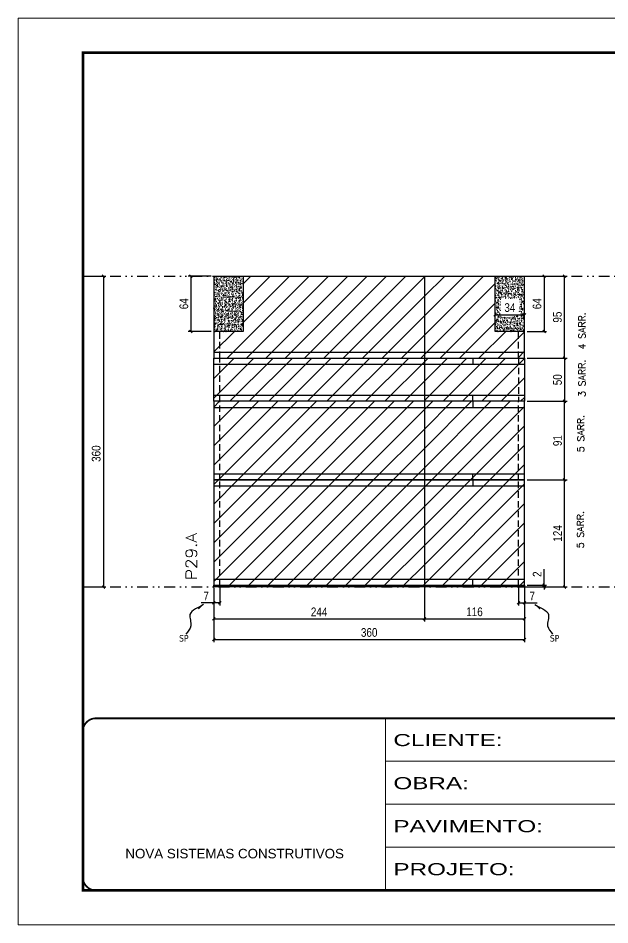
# Model space of a CAD drawing. Extents: x 2949 to 9203, y -16089 to 12527.
# Drawn here: x 6119 to 6805, y -6900 to -5850 of the extents above; entities that cross this region are included whole.
import ezdxf

# ---------------------------------------------------------------- set-up
doc = ezdxf.new("R2010")
doc.units = 0
for name, pattern in [('CONTINUO', [0]), ('DASHED', [0.75, 0.5, -0.25]), ('DIVIDE2', [0.625, 0.25, -0.125, 0, -0.125, 0, -0.125]), ('HIDDEN', [0.375, 0.25, -0.125])]:
    doc.linetypes.add(name, pattern=pattern)
for name, color, linetype in [('COTA', 241, 'Continuous'), ('cotas', 4, 'Continuous'), ('Nível', 160, 'Continuous'), ('Painéis', 200, 'Continuous'), ('SARR_2.2x7', 40, 'Continuous'), ('Sarrafo de Pressão', 42, 'HIDDEN'), ('texto', 7, 'Continuous')]:
    doc.layers.add(name, color=color, linetype=linetype)
for name, color, linetype, lineweight in [('Folhas', 255, 'Continuous', 9), ('Hachura', 251, 'Continuous', 9), ('SARRAFO DE PRESSAO', 251, 'DASHED', 9), ('Texto Seção', 7, 'Continuous', 15)]:
    doc.layers.add(name, color=color, linetype=linetype, lineweight=lineweight)
doc.styles.add('ARIAL', font='arial.ttf')
doc.styles.add('COTA TECNICA', font='techl___.ttf', dxfattribs={"height": 10})
doc.styles.add('COTA TECNICA-50', font='techl___.ttf', dxfattribs={"height": 10})
doc.styles.add('REGUA-120', font='ROMANS.shx', dxfattribs={"height": 15})
doc.styles.add('ROMANS', font='romans.shx')
doc.styles.get("Standard").update_dxf_attribs({"font": 'arial.ttf'})
doc.styles.add('Tecnologia', font='')
doc.styles.get('Tecnologia').set_extended_font_data('Forgotten Futurist')
doc.dimstyles.new('COTA PAINEL-50', dxfattribs={"dimtxt": 10, "dimasz": 3, "dimexe": 3, "dimexo": 3, "dimgap": 3, "dimtad": 1, "dimdec": 1, "dimzin": 12, "dimdsep": 46, "dimtxsty": 'COTA TECNICA-50', "dimblk1": 'OBLIQUE', "dimblk2": 'OBLIQUE', "dimsah": 1, "dimcen": 0.9, "dimclrd": 4, "dimclre": 4, "dimclrt": 240, "dimadec": 1, "dimazin": 3, "dimtfac": 1, "dimtdec": 1, "dimtmove": 0, "dimatfit": 3, "dimfxl": 1, "dimtolj": 1, "dimtzin": 12, "dimarcsym": 0})
doc.dimstyles.new('PAINEL', dxfattribs={"dimtxt": 10, "dimasz": 3, "dimexe": 3, "dimexo": 3, "dimgap": 3, "dimtad": 1, "dimdec": 1, "dimzin": 12, "dimdsep": 46, "dimtxsty": 'COTA TECNICA', "dimblk1": 'OBLIQUE', "dimblk2": 'OBLIQUE', "dimsah": 1, "dimcen": 0.9, "dimclrd": 4, "dimclre": 4, "dimclrt": 240, "dimadec": 1, "dimazin": 3, "dimtfac": 1, "dimtdec": 1, "dimtmove": 0, "dimatfit": 3, "dimfxl": 1, "dimtolj": 1, "dimtzin": 12, "dimarcsym": 0})
doc.dimstyles.get("Standard").update_dxf_attribs({"dimtxt": 0.18, "dimasz": 0.18, "dimexe": 0.18, "dimexo": 0.0625, "dimgap": 0.09, "dimtad": 0, "dimtih": 1, "dimtoh": 1, "dimdec": 4, "dimzin": 0, "dimdsep": 46, "dimtxsty": 'Standard', "dimcen": 0.09, "dimadec": 0, "dimazin": 0, "dimtfac": 1, "dimtdec": 4, "dimtofl": 0, "dimtmove": 0, "dimatfit": 3, "dimfxl": 1, "dimtolj": 1, "dimtzin": 0, "dimarcsym": 0})
pattern_1 = [(45, (-122901.967, -36496.372), (-11.2253202, 11.2253202), [])]
pattern_2 = [(45, (-122901.967, -36477.372), (-11.2253202, 11.2253202), [])]
pattern_3 = [(45, (0, 1148.575), (-11.22532, 11.22532), [])]

# ---------------------------------------------------------------- blocks, each defined once
blk = doc.blocks.new('9999999999')
at = {"color": 30, "linetype": 'CONTINUO'}
for p, q in [((98564.6, 34230.2), (98564.6, 34429.4)), ((98564.6, 34379.6), (99584, 34379.6)), ((98564.6, 34329.8), (99488, 34329.8)), ((98564.6, 34280), (99488, 34280))]:
    blk.add_line(p, q, dxfattribs=at)
at = {"color": 30, "linetype": 'CONTINUO', "const_width": 2}
blk.add_lwpolyline([(99584, 34230.2), (99584, 34414.4, 0.414214), (99569, 34429.4), (98229, 34429.4, 0.414214), (98214, 34414.4), (98214, 34245.2, 0.414214), (98229, 34230.2), (99584, 34230.2)], format="xyb", dxfattribs=at)
at = {"layer": 'Folhas'}
blk.add_lwpolyline([(98139, 34190.2), (99624, 34190.2), (99624, 35240.2), (98139, 35240.2)], close=True, dxfattribs=at)
at = {"layer": 'Folhas', "color": 30, "const_width": 3}
blk.add_lwpolyline([(98214, 34230.2), (99584, 34230.2), (99584, 35200.2), (98214, 35200.2)], close=True, dxfattribs=at)
at = {"color": 7, "linetype": 'Continuous', "ltscale": 5, "style": 'ARIAL'}
blk.add_text('NOVA SISTEMAS CONSTRUTIVOS', height=11.059, dxfattribs=at).set_placement((98263.2, 34267.2))
at = {"layer": 'Folhas', "color": 7, "style": 'Tecnologia', "width": 1.5}
for s, p in [('CLIENTE:', (98573.7, 34397.2)), ('OBRA:', (98573.7, 34347.3)), ('PAVIMENTO:', (98573.7, 34297.5)), ('PROJETO:', (98573.7, 34247.7))]:
    blk.add_text(s, height=14, dxfattribs=at).set_placement(p)
blk = doc.blocks.new('_Oblique')
at = {"color": 0, "linetype": 'ByBlock', "lineweight": -2}
blk.add_line((-0.5, -0.5), (0.5, 0.5), dxfattribs=at)
blk = doc.blocks.new('*D2564')
at = {"layer": 'cotas', "color": 4, "linetype": 'ByBlock', "lineweight": -2, "transparency": 16777216}
for p, q in [((6197, -6149.2), (6220.8, -6149.2)), ((6217.8, -6149.2), (6217.8, -6509.2)), ((6197, -6509.2), (6220.8, -6509.2))]:
    blk.add_line(p, q, dxfattribs=at)
at = {"layer": 'Defpoints', "color": 0, "linetype": 'ByBlock', "transparency": 16777216}
for p in [(6194, -6149.2), (6194, -6509.2), (6217.8, -6509.2)]:
    blk.add_point(p, dxfattribs=at)
at = {"layer": 'cotas', "color": 4, "linetype": 'ByBlock', "lineweight": -2, "transparency": 16777216, "xscale": 3, "yscale": 3, "zscale": 3}
for p, rotation in [((6217.8, -6149.2), 90), ((6217.8, -6509.2), 270)]:
    blk.add_blockref('_Oblique', p, dxfattribs=dict(at, rotation=rotation))
at = {"layer": 'cotas', "color": 240, "linetype": 'ByBlock', "transparency": 16777216, "insert": (6209.5, -6354.8), "char_height": 10, "attachment_point": 5, "rotation": 90, "style": 'COTA TECNICA'}
blk.add_mtext('\\A1;360', dxfattribs=at)
blk = doc.blocks.new('*D2565')
at = {"layer": 'COTA', "color": 4, "lineweight": -2, "transparency": 16777216}
for p, q in [((6345.7, -6510.2), (6345.7, -6573.1)), ((6705.7, -6510.2), (6705.7, -6573.1)), ((6345.7, -6570.1), (6705.7, -6570.1))]:
    blk.add_line(p, q, dxfattribs=at)
at = {"layer": 'Defpoints', "color": 0, "transparency": 16777216}
for p in [(6345.7, -6507.2), (6705.7, -6507.2), (6705.7, -6570.1)]:
    blk.add_point(p, dxfattribs=at)
at = {"layer": 'COTA', "color": 4, "lineweight": -2, "transparency": 16777216, "xscale": 3, "yscale": 3, "zscale": 3, "rotation": 180}
blk.add_blockref('_Oblique', (6345.7, -6570.1), dxfattribs=at)
at = {"layer": 'COTA', "color": 4, "lineweight": -2, "transparency": 16777216, "xscale": 3, "yscale": 3, "zscale": 3}
blk.add_blockref('_Oblique', (6705.7, -6570.1), dxfattribs=at)
at = {"layer": 'COTA', "color": 240, "transparency": 16777216, "insert": (6525.7, -6561.9), "char_height": 10, "attachment_point": 5, "style": 'COTA TECNICA'}
blk.add_mtext('\\A1;360', dxfattribs=at)
blk = doc.blocks.new('*D2566')
at = {"layer": 'COTA', "color": 4, "lineweight": -2, "transparency": 16777216}
for p, q in [((6345.7, -6512.2), (6345.7, -6530.7)), ((6352.7, -6510.2), (6352.7, -6530.7)), ((6345.7, -6527.7), (6331, -6527.7)), ((6352.7, -6527.7), (6345.7, -6527.7))]:
    blk.add_line(p, q, dxfattribs=at)
at = {"layer": 'Defpoints', "color": 0, "transparency": 16777216}
for p in [(6345.7, -6509.2), (6352.7, -6507.2), (6345.7, -6527.7)]:
    blk.add_point(p, dxfattribs=at)
at = {"layer": 'COTA', "color": 4, "lineweight": -2, "transparency": 16777216, "xscale": 3, "yscale": 3, "zscale": 3, "rotation": 180}
blk.add_blockref('_Oblique', (6345.7, -6527.7), dxfattribs=at)
at = {"layer": 'COTA', "color": 4, "lineweight": -2, "transparency": 16777216, "xscale": 3, "yscale": 3, "zscale": 3}
blk.add_blockref('_Oblique', (6352.7, -6527.7), dxfattribs=at)
at = {"layer": 'COTA', "color": 240, "transparency": 16777216, "insert": (6336.9, -6519.6), "char_height": 10, "attachment_point": 5, "style": 'COTA TECNICA-50'}
blk.add_mtext('\\A1;7', dxfattribs=at)
blk = doc.blocks.new('*D2567')
at = {"layer": 'COTA', "color": 4, "lineweight": -2, "transparency": 16777216}
for p, q in [((6698.7, -6510.2), (6698.7, -6530.7)), ((6705.7, -6512.2), (6705.7, -6530.7)), ((6698.7, -6527.7), (6705.7, -6527.7)), ((6705.7, -6527.7), (6720.5, -6527.7))]:
    blk.add_line(p, q, dxfattribs=at)
at = {"layer": 'Defpoints', "color": 0, "transparency": 16777216}
for p in [(6698.7, -6507.2), (6705.7, -6509.2), (6705.7, -6527.7)]:
    blk.add_point(p, dxfattribs=at)
at = {"layer": 'COTA', "color": 4, "lineweight": -2, "transparency": 16777216, "xscale": 3, "yscale": 3, "zscale": 3, "rotation": 180}
blk.add_blockref('_Oblique', (6698.7, -6527.7), dxfattribs=at)
at = {"layer": 'COTA', "color": 4, "lineweight": -2, "transparency": 16777216, "xscale": 3, "yscale": 3, "zscale": 3}
blk.add_blockref('_Oblique', (6705.7, -6527.7), dxfattribs=at)
at = {"layer": 'COTA', "color": 240, "transparency": 16777216, "insert": (6714.6, -6519.6), "char_height": 10, "attachment_point": 5, "style": 'COTA TECNICA-50'}
blk.add_mtext('\\A1;7', dxfattribs=at)
blk = doc.blocks.new('*D2568')
at = {"layer": 'COTA', "color": 4, "lineweight": -2, "transparency": 16777216}
for p, q in [((6708.7, -6385.2), (6755, -6385.2)), ((6752, -6509.2), (6752, -6385.2)), ((6708.7, -6509.2), (6755, -6509.2))]:
    blk.add_line(p, q, dxfattribs=at)
at = {"layer": 'Defpoints', "color": 0, "transparency": 16777216}
for p in [(6705.7, -6385.2), (6752, -6385.2), (6705.7, -6509.2)]:
    blk.add_point(p, dxfattribs=at)
at = {"layer": 'COTA', "color": 4, "lineweight": -2, "transparency": 16777216, "xscale": 3, "yscale": 3, "zscale": 3}
for p, rotation in [((6752, -6385.2), 90), ((6752, -6509.2), 270)]:
    blk.add_blockref('_Oblique', p, dxfattribs=dict(at, rotation=rotation))
at = {"layer": 'COTA', "color": 240, "transparency": 16777216, "insert": (6743.9, -6447.2), "char_height": 10, "attachment_point": 5, "rotation": 90, "style": 'COTA TECNICA-50'}
blk.add_mtext('\\A1;124', dxfattribs=at)
blk = doc.blocks.new('*D2569')
at = {"layer": 'COTA', "color": 4, "lineweight": -2, "transparency": 16777216}
for p, q in [((6728.3, -6507.2), (6728.3, -6488.4)), ((6708.7, -6507.2), (6731.3, -6507.2)), ((6708.7, -6509.2), (6731.3, -6509.2)), ((6728.3, -6509.2), (6728.3, -6507.2)), ((6728.3, -6509.2), (6728.3, -6512.2))]:
    blk.add_line(p, q, dxfattribs=at)
at = {"layer": 'Defpoints', "color": 0, "transparency": 16777216}
for p in [(6705.7, -6507.2), (6705.7, -6509.2), (6728.3, -6509.2)]:
    blk.add_point(p, dxfattribs=at)
at = {"layer": 'COTA', "color": 4, "lineweight": -2, "transparency": 16777216, "xscale": 3, "yscale": 3, "zscale": 3}
for p, rotation in [((6728.3, -6507.2), 270), ((6728.3, -6509.2), 90)]:
    blk.add_blockref('_Oblique', p, dxfattribs=dict(at, rotation=rotation))
at = {"layer": 'COTA', "color": 240, "transparency": 16777216, "insert": (6720.3, -6494.4), "char_height": 10, "attachment_point": 5, "rotation": 90, "style": 'COTA TECNICA-50'}
blk.add_mtext('\\A1;2', dxfattribs=at)
blk = doc.blocks.new('*D2570')
at = {"layer": 'COTA', "color": 4, "linetype": 'ByBlock', "lineweight": -2, "transparency": 16777216}
for p, q in [((6708.7, -6294.2), (6755, -6294.2)), ((6752, -6385.2), (6752, -6294.2)), ((6708.7, -6385.2), (6755, -6385.2))]:
    blk.add_line(p, q, dxfattribs=at)
at = {"layer": 'Defpoints', "color": 0, "linetype": 'ByBlock', "transparency": 16777216}
for p in [(6705.7, -6294.2), (6752, -6294.2), (6705.7, -6385.2)]:
    blk.add_point(p, dxfattribs=at)
at = {"layer": 'COTA', "color": 4, "linetype": 'ByBlock', "lineweight": -2, "transparency": 16777216, "xscale": 3, "yscale": 3, "zscale": 3}
for p, rotation in [((6752, -6294.2), 90), ((6752, -6385.2), 270)]:
    blk.add_blockref('_Oblique', p, dxfattribs=dict(at, rotation=rotation))
at = {"layer": 'COTA', "color": 240, "linetype": 'ByBlock', "transparency": 16777216, "insert": (6743.9, -6339.7), "char_height": 10, "attachment_point": 5, "rotation": 90, "style": 'COTA TECNICA'}
blk.add_mtext('\\A1;91', dxfattribs=at)
blk = doc.blocks.new('*D2571')
at = {"layer": 'COTA', "color": 4, "linetype": 'ByBlock', "lineweight": -2, "transparency": 16777216}
for p, q in [((6697.7, -6149.2), (6731.3, -6149.2)), ((6728.3, -6149.2), (6728.3, -6213.2)), ((6708.7, -6213.2), (6731.3, -6213.2))]:
    blk.add_line(p, q, dxfattribs=at)
at = {"layer": 'Defpoints', "color": 0, "linetype": 'ByBlock', "transparency": 16777216}
for p in [(6694.7, -6149.2), (6705.7, -6213.2), (6728.3, -6213.2)]:
    blk.add_point(p, dxfattribs=at)
at = {"layer": 'COTA', "color": 4, "linetype": 'ByBlock', "lineweight": -2, "transparency": 16777216, "xscale": 3, "yscale": 3, "zscale": 3}
for p, rotation in [((6728.3, -6149.2), 90), ((6728.3, -6213.2), 270)]:
    blk.add_blockref('_Oblique', p, dxfattribs=dict(at, rotation=rotation))
at = {"layer": 'COTA', "color": 240, "linetype": 'ByBlock', "transparency": 16777216, "insert": (6720.2, -6181.2), "char_height": 10, "attachment_point": 5, "rotation": 90, "style": 'COTA TECNICA'}
blk.add_mtext('\\A1;64', dxfattribs=at)
blk = doc.blocks.new('*D2599')
at = {"layer": 'COTA', "color": 4, "linetype": 'ByBlock', "lineweight": -2, "transparency": 16777216}
for p, q in [((6697.7, -6149.2), (6755, -6149.2)), ((6752, -6244.2), (6752, -6149.2)), ((6708.7, -6244.2), (6755, -6244.2))]:
    blk.add_line(p, q, dxfattribs=at)
at = {"layer": 'Defpoints', "color": 0, "linetype": 'ByBlock', "transparency": 16777216}
for p in [(6694.7, -6149.2), (6752, -6149.2), (6705.7, -6244.2)]:
    blk.add_point(p, dxfattribs=at)
at = {"layer": 'COTA', "color": 4, "linetype": 'ByBlock', "lineweight": -2, "transparency": 16777216, "xscale": 3, "yscale": 3, "zscale": 3}
for p, rotation in [((6752, -6149.2), 90), ((6752, -6244.2), 270)]:
    blk.add_blockref('_Oblique', p, dxfattribs=dict(at, rotation=rotation))
at = {"layer": 'COTA', "color": 240, "linetype": 'ByBlock', "transparency": 16777216, "insert": (6743.8, -6196.7), "char_height": 10, "attachment_point": 5, "rotation": 90, "style": 'COTA TECNICA'}
blk.add_mtext('\\A1;95', dxfattribs=at)
blk = doc.blocks.new('*D2600')
at = {"layer": 'COTA', "color": 4, "linetype": 'ByBlock', "lineweight": -2, "transparency": 16777216}
for p, q in [((6342.7, -6149.2), (6316.2, -6149.2)), ((6319.2, -6149.2), (6319.2, -6213.2)), ((6342.7, -6213.2), (6316.2, -6213.2))]:
    blk.add_line(p, q, dxfattribs=at)
at = {"layer": 'Defpoints', "color": 0, "linetype": 'ByBlock', "transparency": 16777216}
for p in [(6345.7, -6149.2), (6319.2, -6213.2), (6345.7, -6213.2)]:
    blk.add_point(p, dxfattribs=at)
at = {"layer": 'COTA', "color": 4, "linetype": 'ByBlock', "lineweight": -2, "transparency": 16777216, "xscale": 3, "yscale": 3, "zscale": 3}
for p, rotation in [((6319.2, -6149.2), 90), ((6319.2, -6213.2), 270)]:
    blk.add_blockref('_Oblique', p, dxfattribs=dict(at, rotation=rotation))
at = {"layer": 'COTA', "color": 240, "linetype": 'ByBlock', "transparency": 16777216, "insert": (6311.1, -6181.2), "char_height": 10, "attachment_point": 5, "rotation": 90, "style": 'COTA TECNICA'}
blk.add_mtext('\\A1;64', dxfattribs=at)
blk = doc.blocks.new('*D2612')
at = {"layer": 'COTA', "color": 4, "linetype": 'ByBlock', "lineweight": -2, "transparency": 16777216}
for p, q in [((6345.7, -6510.2), (6345.7, -6549.1)), ((6589.7, -6510.2), (6589.7, -6549.1)), ((6345.7, -6546.1), (6589.7, -6546.1))]:
    blk.add_line(p, q, dxfattribs=at)
at = {"layer": 'Defpoints', "color": 0, "linetype": 'ByBlock', "transparency": 16777216}
for p in [(6345.7, -6507.2), (6589.7, -6507.2), (6589.7, -6546.1)]:
    blk.add_point(p, dxfattribs=at)
at = {"layer": 'COTA', "color": 4, "linetype": 'ByBlock', "lineweight": -2, "transparency": 16777216, "xscale": 3, "yscale": 3, "zscale": 3, "rotation": 180}
blk.add_blockref('_Oblique', (6345.7, -6546.1), dxfattribs=at)
at = {"layer": 'COTA', "color": 4, "linetype": 'ByBlock', "lineweight": -2, "transparency": 16777216, "xscale": 3, "yscale": 3, "zscale": 3}
blk.add_blockref('_Oblique', (6589.7, -6546.1), dxfattribs=at)
at = {"layer": 'COTA', "color": 240, "linetype": 'ByBlock', "transparency": 16777216, "insert": (6467.7, -6538), "char_height": 10, "attachment_point": 5, "style": 'COTA TECNICA'}
blk.add_mtext('\\A1;244', dxfattribs=at)
blk = doc.blocks.new('*D2613')
at = {"layer": 'COTA', "color": 4, "linetype": 'ByBlock', "lineweight": -2, "transparency": 16777216}
for p, q in [((6589.7, -6510.2), (6589.7, -6549.1)), ((6705.7, -6510.2), (6705.7, -6549.1)), ((6589.7, -6546.1), (6705.7, -6546.1))]:
    blk.add_line(p, q, dxfattribs=at)
at = {"layer": 'Defpoints', "color": 0, "linetype": 'ByBlock', "transparency": 16777216}
for p in [(6589.7, -6507.2), (6705.7, -6507.2), (6705.7, -6546.1)]:
    blk.add_point(p, dxfattribs=at)
at = {"layer": 'COTA', "color": 4, "linetype": 'ByBlock', "lineweight": -2, "transparency": 16777216, "xscale": 3, "yscale": 3, "zscale": 3, "rotation": 180}
blk.add_blockref('_Oblique', (6589.7, -6546.1), dxfattribs=at)
at = {"layer": 'COTA', "color": 4, "linetype": 'ByBlock', "lineweight": -2, "transparency": 16777216, "xscale": 3, "yscale": 3, "zscale": 3}
blk.add_blockref('_Oblique', (6705.7, -6546.1), dxfattribs=at)
at = {"layer": 'COTA', "color": 240, "linetype": 'ByBlock', "transparency": 16777216, "insert": (6647.7, -6538), "char_height": 10, "attachment_point": 5, "style": 'COTA TECNICA'}
blk.add_mtext('\\A1;116', dxfattribs=at)
blk = doc.blocks.new('*D2581')
at = {"layer": 'COTA', "color": 4, "linetype": 'ByBlock', "lineweight": -2, "transparency": 16777216}
for p, q in [((6671.7, -6210.2), (6671.7, -6191)), ((6671.7, -6194), (6705.7, -6194)), ((6705.7, -6210.2), (6705.7, -6191))]:
    blk.add_line(p, q, dxfattribs=at)
at = {"layer": 'Defpoints', "color": 0, "linetype": 'ByBlock', "transparency": 16777216}
for p in [(6705.7, -6194), (6671.7, -6213.2), (6705.7, -6213.2)]:
    blk.add_point(p, dxfattribs=at)
at = {"layer": 'COTA', "color": 4, "linetype": 'ByBlock', "lineweight": -2, "transparency": 16777216, "xscale": 3, "yscale": 3, "zscale": 3, "rotation": 180}
blk.add_blockref('_Oblique', (6671.7, -6194), dxfattribs=at)
at = {"layer": 'COTA', "color": 4, "linetype": 'ByBlock', "lineweight": -2, "transparency": 16777216, "xscale": 3, "yscale": 3, "zscale": 3}
blk.add_blockref('_Oblique', (6705.7, -6194), dxfattribs=at)
at = {"layer": 'COTA', "color": 240, "linetype": 'ByBlock', "transparency": 16777216, "insert": (6688.7, -6185.7), "char_height": 10, "attachment_point": 5, "style": 'COTA TECNICA'}
blk.add_mtext('\\A1;34', dxfattribs=at)
blk = doc.blocks.new('*D2607')
at = {"layer": 'COTA', "color": 4, "lineweight": -2, "transparency": 16777216}
for p, q in [((6708.7, -6244.2), (6755, -6244.2)), ((6752, -6244.2), (6752, -6294.2)), ((6708.7, -6294.2), (6755, -6294.2))]:
    blk.add_line(p, q, dxfattribs=at)
at = {"layer": 'Defpoints', "color": 0, "transparency": 16777216}
for p in [(6705.7, -6244.2), (6705.7, -6294.2), (6752, -6294.2)]:
    blk.add_point(p, dxfattribs=at)
at = {"layer": 'COTA', "color": 4, "lineweight": -2, "transparency": 16777216, "xscale": 3, "yscale": 3, "zscale": 3}
for p, rotation in [((6752, -6244.2), 90), ((6752, -6294.2), 270)]:
    blk.add_blockref('_Oblique', p, dxfattribs=dict(at, rotation=rotation))
at = {"layer": 'COTA', "color": 240, "transparency": 16777216, "insert": (6743.9, -6269.2), "char_height": 10, "attachment_point": 5, "rotation": 90, "style": 'COTA TECNICA'}
blk.add_mtext('\\A1;50', dxfattribs=at)

msp = doc.modelspace()

# ---------------------------------------------------------------- hatches: boundary and pattern name
at = {"layer": 'COTA', "linetype": 'ByBlock'}
h = msp.add_hatch(dxfattribs=at)
h.set_pattern_fill('AR-CONC', color=256, scale=0.03)
h.set_pattern_definition([(50, (-122901.9665, -37630.947), (5.46554007, -0.47817257), [0.5715, -6.2865]), (355, (-122901.9665, -37630.947), (-1.05730264, 5.73170536), [0.4572, -5.02921753]), (100.4514447, (-122901.511, -37630.987), (4.40823741, 5.25353256), [0.48570026, -5.34270734]), (46.1842, (-122901.9665, -37629.423), (8.13237123, -1.26126984), [0.85725, -9.42975]), (96.6355576, (-122901.289, -37629.528), (7.122124, 7.42278374), [0.7285507, -8.01406824]), (351.184151, (-122901.9665, -37629.423), (7.122124, 7.42278374), [0.685799, -7.54379196]), (21, (-122901.2045, -37629.804), (4.54843174, -3.06795595), [0.5715, -6.2865]), (326, (-122901.2045, -37629.804), (1.85406085, 5.52563898), [0.4572, -5.0292]), (71.451445, (-122900.8255, -37630.0596), (6.40249258, 2.45768307), [0.48570026, -5.34269813]), (37.5, (-122901.9665, -37630.947), (0.092658098, 2.536651166), [0, -4.96824, 0, -5.1054, 0, -5.04825]), (7.5, (-122901.9665, -37630.947), (2.004589875, 3.005417245), [0, -2.91084, 0, -4.85394, 0, -1.92405]), (327.5, (-122903.6658, -37630.947), (4.067717855, -0.17186232), [0, -1.905, 0, -5.9436, 0, -7.8867]), (317.5, (-122904.4278, -37630.947), (4.44387544, 0.76279473), [0, -2.4765, 0, -3.94716, 0, -5.6007])])
h.paths.add_polyline_path([(6379.74, -6149.18), (6345.74, -6149.18), (6345.74, -6213.18), (6379.74, -6213.18)])
h = msp.add_hatch(dxfattribs=at)
h.set_pattern_fill('AR-CONC', color=256, scale=0.03)
h.set_pattern_definition([(50, (-122901.9665, -36477.372), (5.46554007, -0.47817257), [0.5715, -6.2865]), (355, (-122901.9665, -36477.372), (-1.05730264, 5.73170536), [0.4572, -5.02921753]), (100.4514447, (-122901.511, -36477.4117), (4.40823741, 5.25353256), [0.48570026, -5.34270734]), (46.1842, (-122901.9665, -36475.848), (8.13237123, -1.26126984), [0.85725, -9.42975]), (96.6355576, (-122901.289, -36475.953), (7.122124, 7.42278374), [0.7285507, -8.01406824]), (351.184151, (-122901.9665, -36475.848), (7.122124, 7.42278374), [0.685799, -7.54379196]), (21, (-122901.2045, -36476.229), (4.54843174, -3.06795595), [0.5715, -6.2865]), (326, (-122901.2045, -36476.229), (1.85406085, 5.52563898), [0.4572, -5.0292]), (71.451445, (-122900.8255, -36476.4845), (6.40249258, 2.45768307), [0.48570026, -5.34269813]), (37.5, (-122901.9665, -36477.3718), (0.092658098, 2.536651166), [0, -4.96824, 0, -5.1054, 0, -5.04825]), (7.5, (-122901.9665, -36477.3718), (2.004589875, 3.005417245), [0, -2.91084, 0, -4.85394, 0, -1.92405]), (327.5, (-122903.6658, -36477.3718), (4.067717855, -0.17186232), [0, -1.905, 0, -5.9436, 0, -7.8867]), (317.5, (-122904.4278, -36477.3718), (4.44387544, 0.76279473), [0, -2.4765, 0, -3.94716, 0, -5.6007])])
h.paths.add_polyline_path([(6671.74, -6213.18), (6705.74, -6213.18), (6705.74, -6149.18), (6671.74, -6149.18)])
h.paths.add_polyline_path([(6694.74, -6149.18), (6705.74, -6149.18)])
h.paths.add_polyline_path([(6677.96, -6195.45), (6699.85, -6195.45), (6699.85, -6174.86), (6677.96, -6174.86)], flags=16)
at = {"layer": 'Hachura', "linetype": 'ByBlock'}
h = msp.add_hatch(dxfattribs=at)
h.set_pattern_fill('ANSI31', color=256, scale=5)
h.set_pattern_definition(pattern_2)
h.paths.add_polyline_path([(6589.74, -6244.18), (6589.74, -6149.18), (6379.74, -6149.18), (6379.74, -6213.18), (6345.74, -6213.18), (6345.74, -6244.18)])
h = msp.add_hatch(dxfattribs=at)
h.set_pattern_fill('ANSI31', color=256, scale=5)
h.set_pattern_definition(pattern_2)
h.paths.add_polyline_path([(6671.74, -6149.18), (6589.74, -6149.18), (6589.74, -6244.18), (6705.74, -6244.18), (6705.74, -6213.18), (6671.74, -6213.18)])
at = {"layer": 'Hachura'}
h = msp.add_hatch(dxfattribs=at)
h.set_pattern_fill('ANSI31', color=256, scale=5)
h.set_pattern_definition(pattern_3)
h.paths.add_polyline_path([(6589.74, -6294.18), (6589.74, -6244.18), (6345.74, -6244.18), (6345.74, -6294.18)])
h = msp.add_hatch(dxfattribs=at)
h.set_pattern_fill('ANSI31', color=256, scale=5)
h.set_pattern_definition(pattern_3)
h.paths.add_polyline_path([(6589.74, -6244.18), (6589.74, -6294.18), (6705.74, -6294.18), (6705.74, -6244.18)])
at = {"layer": 'Hachura', "linetype": 'ByBlock'}
h = msp.add_hatch(dxfattribs=at)
h.set_pattern_fill('ANSI31', color=256, scale=5)
h.set_pattern_definition(pattern_1)
h.paths.add_polyline_path([(6345.74, -6294.18), (6345.74, -6385.18), (6589.74, -6385.18), (6589.74, -6294.18)])
h = msp.add_hatch(dxfattribs=at)
h.set_pattern_fill('ANSI31', color=256, scale=5)
h.set_pattern_definition(pattern_1)
h.paths.add_polyline_path([(6589.74, -6294.18), (6589.74, -6385.18), (6705.74, -6385.18), (6705.74, -6294.18)])
h = msp.add_hatch(dxfattribs=at)
h.set_pattern_fill('ANSI31', color=256, scale=5)
h.set_pattern_definition(pattern_1)
h.paths.add_polyline_path([(6345.74, -6385.18), (6345.74, -6507.18), (6589.74, -6507.18), (6589.74, -6385.18)])
h = msp.add_hatch(dxfattribs=at)
h.set_pattern_fill('ANSI31', color=256, scale=5)
h.set_pattern_definition(pattern_1)
h.paths.add_polyline_path([(6705.74, -6385.18), (6589.74, -6385.18), (6589.74, -6507.18), (6705.74, -6507.18)])

# ---------------------------------------------------------------- linework, layer by layer
at = {"layer": 'COTA', "linetype": 'ByBlock'}
for p, q in [((6345.74, -6149.18), (6345.74, -6213.18)), ((6345.74, -6149.18), (6379.74, -6149.18)), ((6671.74, -6149.18), (6705.74, -6149.18)), ((6705.74, -6213.18), (6705.74, -6149.18))]:
    msp.add_line(p, q, dxfattribs=at)
at = {"layer": 'Nível', "color": 4, "linetype": 'DIVIDE2', "ltscale": 50}
for p, q in [((6194.03, -6149.18), (7564.03, -6149.18)), ((6194.03, -6509.18), (7564.03, -6509.18))]:
    msp.add_line(p, q, dxfattribs=at)
at = {"layer": 'Painéis'}
for p, q in [((6379.74, -6149.18), (6379.74, -6213.18)), ((6379.74, -6149.18), (6671.74, -6149.18)), ((6589.74, -6149.18), (6589.74, -6507.18)), ((6671.74, -6213.18), (6671.74, -6149.18)), ((6379.74, -6213.18), (6345.74, -6213.18)), ((6345.74, -6213.18), (6345.74, -6244.18)), ((6705.74, -6213.18), (6671.74, -6213.18)), ((6705.74, -6244.18), (6705.74, -6213.18)), ((6345.74, -6244.18), (6705.74, -6244.18)), ((6345.74, -6244.18), (6705.74, -6244.18)), ((6345.74, -6294.18), (6345.74, -6244.18)), ((6705.74, -6244.18), (6705.74, -6294.18)), ((6345.74, -6294.18), (6345.74, -6385.18)), ((6705.74, -6294.18), (6345.74, -6294.18)), ((6705.74, -6385.18), (6705.74, -6294.18)), ((6705.74, -6385.18), (6345.74, -6385.18)), ((6345.74, -6385.18), (6345.74, -6507.18)), ((6345.74, -6385.18), (6705.74, -6385.18)), ((6705.74, -6507.18), (6705.74, -6385.18)), ((6345.74, -6507.18), (6705.74, -6507.18))]:
    msp.add_line(p, q, dxfattribs=at)
msp.add_lwpolyline([(6345.74, -6507.18), (6705.74, -6507.18), (6705.74, -6509.18), (6345.74, -6509.18)], close=True, dxfattribs=at)
at = {"layer": 'SARR_2.2x7'}
for p, q in [((6345.74, -6237.18), (6589.74, -6237.18)), ((6589.74, -6237.18), (6705.74, -6237.18)), ((6645.74, -6244.18), (6645.74, -6251.18)), ((6345.74, -6251.18), (6645.74, -6251.18)), ((6645.74, -6251.18), (6705.74, -6251.18)), ((6345.74, -6287.18), (6645.74, -6287.18)), ((6645.74, -6294.18), (6645.74, -6287.18)), ((6645.74, -6287.18), (6705.74, -6287.18)), ((6645.74, -6294.18), (6645.74, -6301.18)), ((6345.74, -6301.18), (6645.74, -6301.18)), ((6645.74, -6301.18), (6705.74, -6301.18)), ((6345.74, -6378.18), (6645.74, -6378.18)), ((6645.74, -6378.18), (6705.74, -6378.18)), ((6645.74, -6385.18), (6645.74, -6378.18)), ((6345.74, -6392.18), (6645.74, -6392.18)), ((6645.74, -6385.18), (6645.74, -6392.18)), ((6645.74, -6392.18), (6705.74, -6392.18)), ((6345.74, -6500.18), (6645.74, -6500.18)), ((6645.74, -6500.18), (6705.74, -6500.18)), ((6645.74, -6507.18), (6645.74, -6500.18))]:
    msp.add_line(p, q, dxfattribs=at)
at = {"layer": 'Sarrafo de Pressão', "ltscale": 30}
for p, q in [((6352.74, -6244.18), (6352.74, -6213.18)), ((6698.74, -6244.18), (6698.74, -6213.18)), ((6352.74, -6294.18), (6352.74, -6244.18)), ((6698.74, -6244.18), (6698.74, -6294.18)), ((6352.74, -6385.18), (6352.74, -6294.18)), ((6698.74, -6385.18), (6698.74, -6294.18)), ((6352.74, -6507.18), (6352.74, -6385.18)), ((6698.74, -6507.18), (6698.74, -6385.18))]:
    msp.add_line(p, q, dxfattribs=at)

# ---------------------------------------------------------------- block references
at = {"layer": 'SARRAFO DE PRESSAO', "color": 6, "linetype": 'ByBlock'}
msp.add_blockref('9999999999', (-92019.94, -41090.67), dxfattribs=at)

# ---------------------------------------------------------------- texts
at = {"layer": 'texto', "color": 0, "char_height": 7.5, "attachment_point": 5}
for insert in [(6310.97, -6568.68), (6740.52, -6568.68)]:
    msp.add_mtext('{\\fTahoma|b0|i0|c0|p34;\\C4;SP}', dxfattribs=dict(at, insert=insert))
at = {"layer": 'Texto Seção', "linetype": 'Continuous', "style": 'ROMANS'}
for s, p in [('4 SARR.', (6776.18, -6234.24)), ('3 SARR.', (6776.18, -6289.23)), ('5 SARR.', (6774.88, -6353.16)), ('5 SARR.', (6774.46, -6464.47))]:
    msp.add_text(s, height=8, rotation=90, dxfattribs=at).set_placement(p)
at = {"layer": 'Texto Seção', "style": 'REGUA-120', "width": 1.1}
msp.add_text('P29.A', height=13, rotation=90, dxfattribs=at).set_placement((6326.12, -6501.29))

# ---------------------------------------------------------------- dimensions: what is measured, and where the dimension line sits
at = {"layer": 'COTA', "linetype": 'ByBlock'}
for base, p1, p2, picture, middle in [((6319.21, -6213.18), (6345.74, -6149.18), (6345.74, -6213.18), '*D2600', (6311.11, -6181.18)), ((6751.98, -6149.18), (6705.74, -6244.18), (6694.74, -6149.18), '*D2599', (6743.84, -6196.68))]:
    dim = msp.add_linear_dim(base=base, p1=p1, p2=p2, angle=90, dimstyle='PAINEL', dxfattribs=at)
    dim.commit()
    dim.dimension.update_dxf_attribs({"geometry": picture, "text_midpoint": middle})
dim = msp.add_linear_dim(base=(6728.27, -6213.18), p1=(6694.74, -6149.18), p2=(6705.74, -6213.18), angle=90, dimstyle='PAINEL', dxfattribs=at)
dim.commit()
dim.dimension.update_dxf_attribs({"geometry": '*D2571', "text_midpoint": (6728.27, -6181.18), "dimtype": 160})
for base, p1, p2, picture, middle in [((6705.74, -6193.96), (6671.74, -6213.18), (6705.74, -6213.18), '*D2581', (6688.74, -6185.74)), ((6589.74, -6546.08), (6345.74, -6507.18), (6589.74, -6507.18), '*D2612', (6467.74, -6538.01))]:
    dim = msp.add_linear_dim(base=base, p1=p1, p2=p2, dimstyle='PAINEL', dxfattribs=at)
    dim.commit()
    dim.dimension.update_dxf_attribs({"geometry": picture, "text_midpoint": middle})
at = {"layer": 'COTA'}
for base, p1, p2, angle, dimstyle, picture, middle in [((6751.98, -6294.18), (6705.74, -6244.18), (6705.74, -6294.18), 90, 'PAINEL', '*D2607', (6743.87, -6269.18)), ((6751.98, -6385.18), (6705.74, -6509.18), (6705.74, -6385.18), 90, 'COTA PAINEL-50', '*D2568', (6743.91, -6447.18)), ((6345.74, -6527.69), (6352.74, -6507.18), (6345.74, -6509.18), 180, 'COTA PAINEL-50', '*D2566', (6336.88, -6519.62))]:
    dim = msp.add_linear_dim(base=base, p1=p1, p2=p2, angle=angle, dimstyle=dimstyle, dxfattribs=at)
    dim.commit()
    dim.dimension.update_dxf_attribs({"geometry": picture, "text_midpoint": middle})
at = {"layer": 'COTA', "linetype": 'ByBlock'}
dim = msp.add_linear_dim(base=(6751.98, -6294.18), p1=(6705.74, -6385.18), p2=(6705.74, -6294.18), angle=90, dimstyle='PAINEL', override={"dimtmove": 1}, dxfattribs=at)
dim.commit()
dim.dimension.update_dxf_attribs({"geometry": '*D2570', "text_midpoint": (6743.89, -6339.68)})
at = {"layer": 'COTA'}
dim = msp.add_linear_dim(base=(6728.27, -6509.18), p1=(6705.74, -6507.18), p2=(6705.74, -6509.18), angle=90, dimstyle='COTA PAINEL-50', dxfattribs=at)
dim.commit()
dim.dimension.update_dxf_attribs({"geometry": '*D2569', "text_midpoint": (6728.27, -6494.44), "dimtype": 160})
dim = msp.add_linear_dim(base=(6705.74, -6570.11), p1=(6345.74, -6507.18), p2=(6705.74, -6507.18), dimstyle='PAINEL', override={"dimarcsym": 2}, dxfattribs=at)
dim.commit()
dim.dimension.update_dxf_attribs({"geometry": '*D2565', "text_midpoint": (6525.74, -6561.89)})
at = {"layer": 'COTA', "linetype": 'ByBlock'}
dim = msp.add_linear_dim(base=(6705.74, -6546.08), p1=(6589.74, -6507.18), p2=(6705.74, -6507.18), dimstyle='PAINEL', override={"dimtmove": 1}, dxfattribs=at)
dim.commit()
dim.dimension.update_dxf_attribs({"geometry": '*D2613', "text_midpoint": (6647.74, -6537.98)})
at = {"layer": 'COTA'}
dim = msp.add_linear_dim(base=(6705.74, -6527.69), p1=(6698.74, -6507.18), p2=(6705.74, -6509.18), dimstyle='COTA PAINEL-50', dxfattribs=at)
dim.commit()
dim.dimension.update_dxf_attribs({"geometry": '*D2567', "text_midpoint": (6714.61, -6519.62)})
at = {"layer": 'cotas', "linetype": 'ByBlock'}
dim = msp.add_linear_dim(base=(6217.75, -6509.18), p1=(6194.03, -6149.18), p2=(6194.03, -6509.18), angle=90, dimstyle='PAINEL', dxfattribs=at)
dim.commit()
dim.dimension.update_dxf_attribs({"geometry": '*D2564', "text_midpoint": (6217.75, -6354.82), "dimtype": 160})

# ---------------------------------------------------------------- leaders
at = {"layer": 'COTA', "path_type": 1}
for points in [[(6333.91, -6529.36), (6318.13, -6541.2), (6319.05, -6554.21), (6313.5, -6563.99)], [(6717.57, -6529.36), (6733.36, -6541.2), (6732.43, -6554.21), (6737.98, -6563.99)]]:
    msp.add_leader(points, dimstyle='Standard', override={"dimasz": 8}, dxfattribs=at)

doc.saveas('drawing.dxf')
